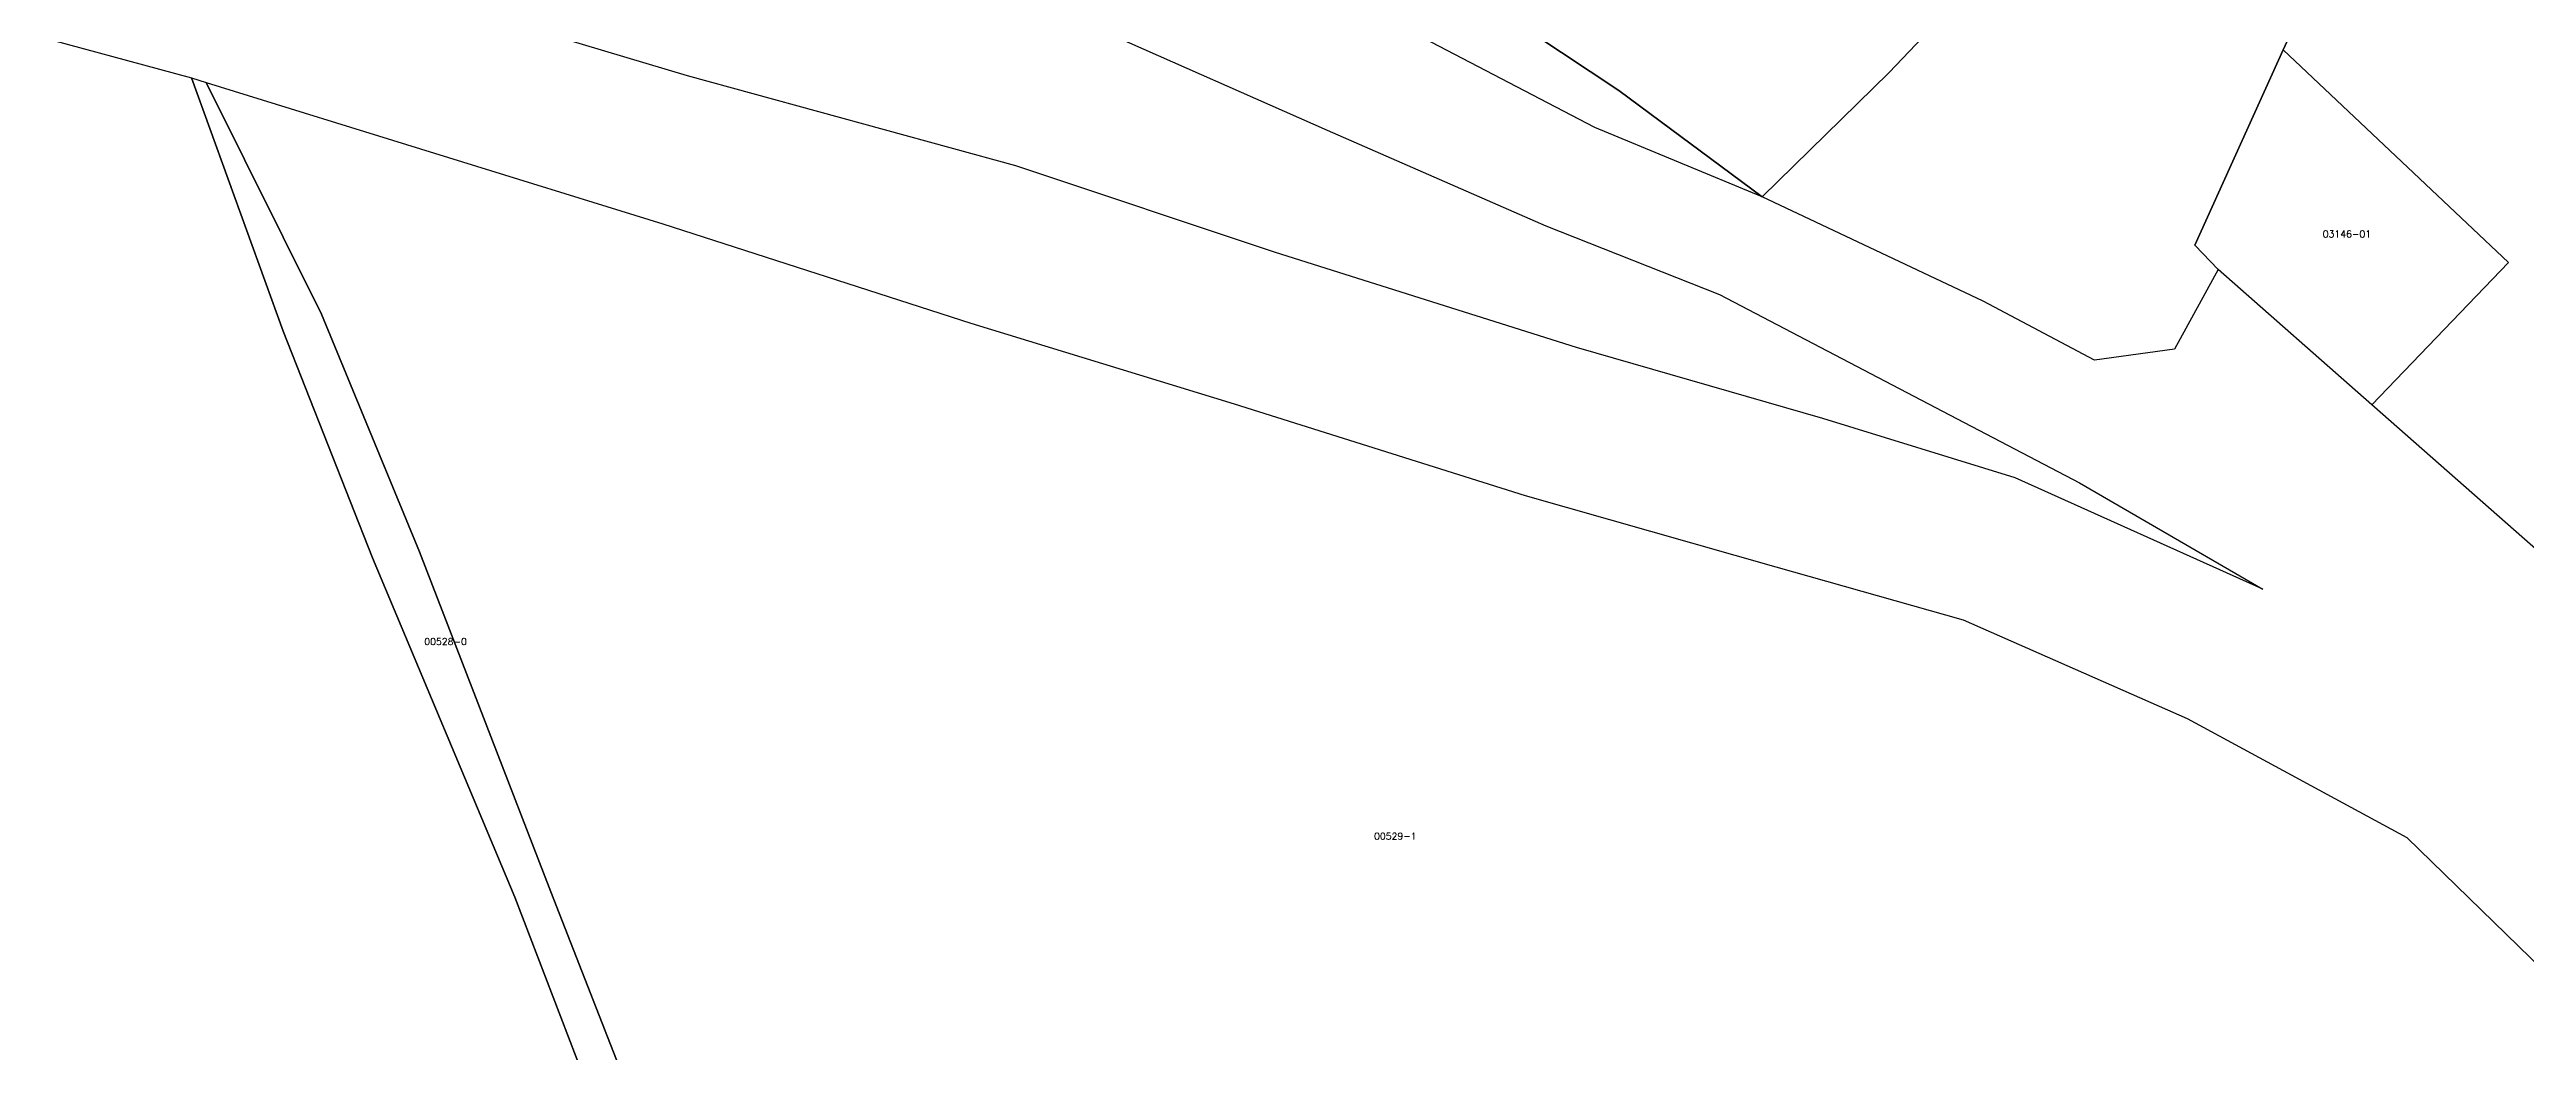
# Model space of a CAD drawing. Header units: metres. Extents: x 7423707 to 7427500, y 4706661 to 4708784.
# Drawn here: x 7425337.8 to 7425702.1, y 4707414.9 to 4707562.4 of the extents above; entities that cross this region are included whole.
import ezdxf

# ---------------------------------------------------------------- set-up
doc = ezdxf.new("R2010")
doc.units = ezdxf.units.M
doc.layers.add('Numrat_Parcelave', color=7, linetype='Continuous')
doc.layers.add('Parcelat_kadastrale2021', color=7, linetype='Continuous')
doc.styles.get("Standard").update_dxf_attribs({"font": 'simplex.shx'})

msp = doc.modelspace()

# ---------------------------------------------------------------- linework, layer by layer
at = {"layer": 'Parcelat_kadastrale2021'}
for points in [[(7425589.71, 4707540.72), (7425608.36, 4707559), (7425637.66, 4707589.79), (7425658.5, 4707608.67), (7425639.76, 4707630.65), (7425622.81, 4707649.18), (7425636.99, 4707662.54), (7425645.44, 4707670.44), (7425654.95, 4707663.69), (7425696.17, 4707634.76), (7425686.13, 4707611.93), (7425685.35, 4707610.15), (7425667.17, 4707564.22), (7425666.31, 4707562.31), (7425653.3, 4707533.62), (7425656.73, 4707530.01), (7425650.32, 4707518.29), (7425638.54, 4707516.72), (7425622.18, 4707525.36)], [(7425547.68, 4707570.24), (7425568.62, 4707556.32), (7425589.71, 4707540.72), (7425565.08, 4707550.91), (7425535.29, 4707566.41), (7425510.87, 4707584.11), (7425489.43, 4707601.77), (7425470.81, 4707620.57), (7425451.39, 4707642.91), (7425435.15, 4707666.47), (7425454.81, 4707642.17), (7425473.98, 4707620.06), (7425491.24, 4707602.55), (7425512.4, 4707585.69)], [(7425686.13, 4707611.93), (7425696.17, 4707634.76), (7425706.65, 4707660.55), (7425717.59, 4707656.2), (7425751.25, 4707635.12), (7425759.67, 4707632.31), (7425743.36, 4707602.81), (7425785.32, 4707579.62), (7425785.85, 4707579.33), (7425751.14, 4707536.14), (7425709.18, 4707483.94), (7425679.33, 4707510.12), (7425699.44, 4707531.07), (7425666.31, 4707562.31), (7425667.17, 4707564.22), (7425685.35, 4707610.15)], [(7425570.72, 4707592.92), (7425622.81, 4707649.18), (7425639.76, 4707630.65), (7425658.5, 4707608.67), (7425637.66, 4707589.79), (7425608.36, 4707559), (7425589.71, 4707540.72), (7425568.62, 4707556.32), (7425547.68, 4707570.24), (7425559.26, 4707582.19)], [(7425394.67, 4707569.52), (7425400.65, 4707603.1), (7425427.5, 4707591.66), (7425492.44, 4707565.23), (7425525.73, 4707550.51), (7425557.88, 4707536.42), (7425583.42, 4707526.33), (7425636.38, 4707498.67), (7425663.33, 4707483.05), (7425626.91, 4707499.39), (7425598.59, 4707508.1), (7425562.39, 4707518.54), (7425518.09, 4707532.5), (7425479.9, 4707545.24), (7425431.63, 4707558.51)], [(7425333.35, 4707565.07), (7425358.67, 4707558.2), (7425372.19, 4707520.97), (7425385.33, 4707487.63), (7425406.22, 4707437.77), (7425424.28, 4707390.7), (7425438.88, 4707353.04), (7425383.01, 4707344), (7425337.46, 4707338.13), (7425328.33, 4707358.25), (7425309.55, 4707405.57), (7425297.99, 4707433.88), (7425290.64, 4707451.7), (7425273.74, 4707496.01), (7425261.24, 4707528.22), (7425242.88, 4707569.15), (7425233.23, 4707595.6), (7425254.51, 4707587.97), (7425286.32, 4707578.31)], [(7425656.73, 4707530.01), (7425653.3, 4707533.62), (7425666.31, 4707562.31), (7425699.44, 4707531.07), (7425679.33, 4707510.12)], [(7425438.88, 4707353.04), (7425424.28, 4707390.7), (7425406.22, 4707437.77), (7425385.33, 4707487.63), (7425372.19, 4707520.97), (7425358.67, 4707558.2), (7425360.87, 4707557.49), (7425377.82, 4707523.45), (7425392.22, 4707488.54), (7425411.52, 4707438.56), (7425423.65, 4707407.56), (7425429.37, 4707392.94), (7425444.43, 4707354.48)], [(7425489.05, 4707360.32), (7425468.66, 4707413.44), (7425423.65, 4707407.56), (7425411.52, 4707438.56), (7425392.22, 4707488.54), (7425377.82, 4707523.45), (7425360.87, 4707557.49), (7425428.02, 4707536.76), (7425473.3, 4707522.14), (7425512.01, 4707510.3), (7425554.84, 4707496.82), (7425591.69, 4707486.31), (7425619.26, 4707478.53), (7425652.19, 4707464.03), (7425684.52, 4707446.54), (7425728.27, 4707403.94), (7425722.74, 4707394.42), (7425714.98, 4707392.83), (7425647.15, 4707383.78), (7425612.7, 4707379.48), (7425555.25, 4707369.73), (7425505.69, 4707362.51)]]:
    msp.add_lwpolyline(points, close=True, dxfattribs=at)

# ---------------------------------------------------------------- texts
at = {"layer": 'Numrat_Parcelave'}
for s, p in [('03146-01', (7425672.13, 4707534.74)), ('00528-0', (7425392.93, 4707474.83)), ('00529-1', (7425532.61, 4707446.23))]:
    msp.add_text(s, height=1, dxfattribs=at).set_placement(p)

doc.saveas('drawing.dxf')
